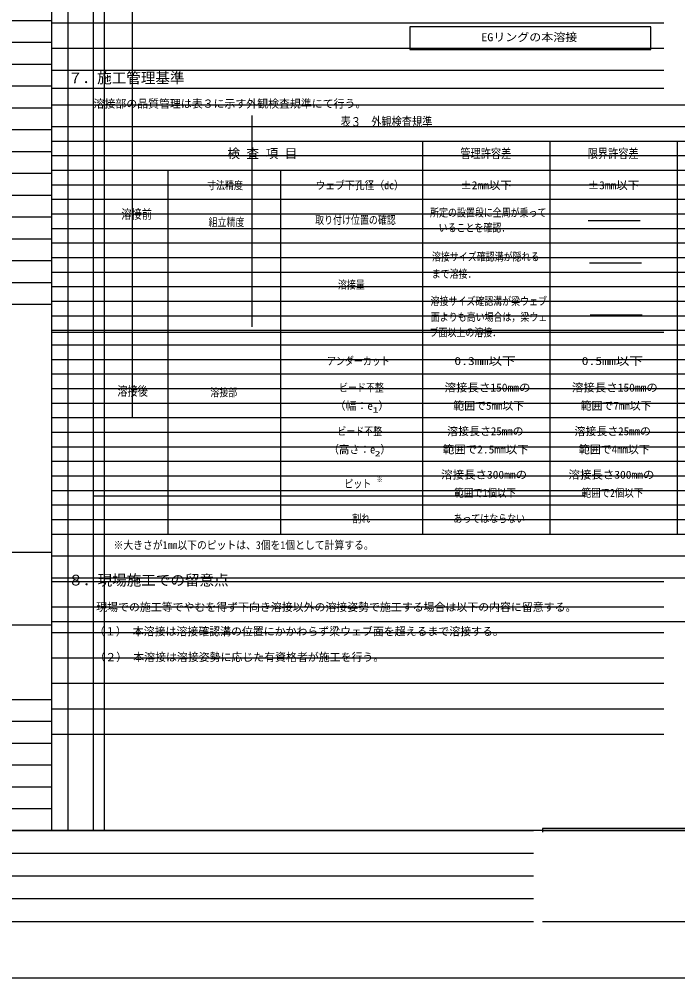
# Model space of a CAD drawing. Units: millimetres on the paper. Extents: x -420 to 420, y -297 to 297.
# Drawn here: x -142.6 to 38.4, y -297 to -33.6 of the extents above; entities that cross this region are included whole.
import ezdxf
from ezdxf.enums import TextEntityAlignment as Align

# ---------------------------------------------------------------- set-up
doc = ezdxf.new("R2010")
doc.units = ezdxf.units.MM
for name, color, linetype in [('0-0', 7, 'Continuous'), ('0-3_HOJO', 6, 'Continuous'), ('0-4_HWAKU', 7, 'Continuous'), ('0-7_MOJI', 7, 'Continuous'), ('0-A_WAKU', 7, 'Continuous'), ('0-B_DEFPOINTS', 7, 'Continuous'), ('0-C_000Waku', 7, 'Continuous'), ('0-D_EG_Ring', 7, 'Continuous'), ('0-E_ZUWAKU', 7, 'Continuous'), ('0-F_ZUWAKU-HATCH', 8, 'Continuous')]:
    doc.layers.add(name, color=color, linetype=linetype)
doc.styles.add('ＭＳ ゴシック', font='')
doc.styles.get('ＭＳ ゴシック').set_extended_font_data('MS Gothic')

msp = doc.modelspace()

# ---------------------------------------------------------------- linework, layer by layer
at = {"layer": '0-0'}
for p, q in [((-119.167, -95.066), (38.333, -95.066)), ((-31.667, -107.066), (38.333, -107.066))]:
    msp.add_line(p, q, dxfattribs=at)
at = {"layer": '0-3_HOJO'}
for p, q in [((-129.167, -256.5), (-129.167, 239.8)), ((-122.167, -256.5), (-122.167, 239.8)), ((-119.167, -256.5), (-119.167, 239.8)), ((-111.5, -142.915), (-111.5, 73.3)), ((-401, -33.904), (-133.667, -33.904)), ((-133.667, -34.566), (34.559, -34.566)), ((-401, -39.904), (-133.667, -39.904)), ((-133.667, -41.566), (34.559, -41.566)), ((-401, -45.904), (-133.667, -45.904)), ((-133.667, -47.566), (34.559, -47.566)), ((-401, -51.904), (-133.667, -51.904)), ((-133.667, -52.566), (34.559, -52.566)), ((-401, -57.904), (-133.667, -57.904)), ((-133.667, -57.066), (133.667, -57.066)), ((-78.533, -118.066), (-78.533, -60.066)), ((-133.667, -63.066), (133.667, -63.066)), ((-401, -63.904), (-133.667, -63.904)), ((-133.667, -67.066), (133.667, -67.066)), ((-401, -69.904), (-133.667, -69.904)), ((-133.667, -71.066), (133.667, -71.066)), ((-401, -75.904), (-133.667, -75.904)), ((-133.667, -75.066), (133.667, -75.066)), ((-133.667, -79.066), (133.667, -79.066)), ((-401, -81.904), (-133.667, -81.904)), ((-133.667, -83.066), (133.667, -83.066)), ((-401, -87.904), (-133.667, -87.904)), ((-133.667, -87.066), (133.667, -87.066)), ((-133.667, -91.066), (133.667, -91.066)), ((-401, -93.904), (-133.667, -93.904)), ((-133.667, -95.066), (133.667, -95.066)), ((-401, -99.904), (-133.667, -99.904)), ((-133.667, -99.066), (133.667, -99.066)), ((-133.667, -103.066), (133.667, -103.066)), ((-401, -105.904), (-133.667, -105.904)), ((-133.667, -107.066), (133.667, -107.066)), ((-401, -111.904), (-133.667, -111.904)), ((-133.667, -111.066), (133.667, -111.066)), ((-133.667, -115.066), (133.667, -115.066)), ((-133.667, -119.066), (133.667, -119.066)), ((-133.667, -119.566), (34.559, -119.566)), ((-133.667, -123.066), (133.667, -123.066)), ((-133.667, -127.066), (133.667, -127.066)), ((-133.667, -131.066), (133.667, -131.066)), ((-133.667, -135.066), (133.667, -135.066)), ((-133.667, -139.066), (133.667, -139.066)), ((-133.667, -143.066), (133.667, -143.066)), ((-133.667, -147.066), (133.667, -147.066)), ((-133.667, -151.066), (133.667, -151.066)), ((-133.667, -155.066), (133.667, -155.066)), ((-133.667, -159.066), (133.667, -159.066)), ((-133.667, -163.066), (133.667, -163.066)), ((-122.167, -164.566), (12.833, -164.566)), ((-133.667, -167.066), (133.667, -167.066)), ((-133.667, -171.066), (133.667, -171.066)), ((-133.667, -175.066), (133.667, -175.066)), ((-133.667, -181.066), (133.667, -181.066)), ((-133.667, -187.066), (133.667, -187.066)), ((-133.667, -188.066), (34.559, -188.066)), ((-133.667, -195.066), (34.559, -195.066)), ((-133.667, -199.066), (133.667, -199.066)), ((-133.667, -202.066), (34.559, -202.066)), ((-133.667, -209.065), (34.559, -209.065)), ((-133.667, -209.066), (34.559, -209.066)), ((-133.667, -216.066), (34.559, -216.066)), ((-401, -220.5), (-133.667, -220.5)), ((-133.667, -223.066), (34.559, -223.066)), ((-401, -226.5), (-133.667, -226.5)), ((-133.667, -230.066), (34.559, -230.066)), ((-401, -232.5), (-133.667, -232.5)), ((-401, -238.5), (-133.667, -238.5)), ((-401, -244.5), (-133.667, -244.5)), ((-401, -250.5), (-133.667, -250.5))]:
    msp.add_line(p, q, dxfattribs=at)
at = {"layer": '0-4_HWAKU'}
for p, q in [((-119.167, -67.066), (38.333, -67.066)), ((-119.167, -175.066), (-119.167, -67.066)), ((-31.667, -175.066), (-31.667, -67.066)), ((3.333, -175.066), (3.333, -67.066)), ((38.333, -175.066), (38.333, -67.066)), ((-119.167, -75.066), (38.333, -75.066)), ((-101.667, -175.066), (-101.667, -75.066)), ((-70.667, -175.066), (-70.667, -75.066)), ((-101.667, -83.066), (38.333, -83.066)), ((-70.667, -123.066), (38.333, -123.066)), ((-70.667, -131.066), (38.333, -131.066)), ((-70.667, -143.066), (38.333, -143.066)), ((-70.667, -155.066), (38.333, -155.066)), ((-70.667, -167.066), (38.333, -167.066)), ((-119.167, -175.066), (38.333, -175.066))]:
    msp.add_line(p, q, dxfattribs=at)
at = {"layer": '0-7_MOJI'}
msp.add_lwpolyline([(-35.198, -41.877), (31.001, -41.877), (31.001, -35.682), (-35.198, -35.682)], close=True, dxfattribs=at)
at = {"layer": '0-A_WAKU'}
for p, q in [((-133.667, -256.5), (-133.667, 259.8)), ((-401, -180), (-133.667, -180)), ((-401, -200), (-133.667, -200))]:
    msp.add_line(p, q, dxfattribs=at)
msp.add_lwpolyline([(-401, 279.8), (401, 279.8), (401, -256.5), (-401, -256.5)], close=True, dxfattribs=at)
at = {"layer": '0-B_DEFPOINTS'}
msp.add_lwpolyline([(-420.5, -297), (420.5, -297), (420.5, 297), (-420.5, 297)], close=True, dxfattribs=at)
at = {"layer": '0-C_000Waku'}
msp.add_lwpolyline([(-420.5, -297), (420.5, -297), (420.5, 297), (-420.5, 297)], close=True, dxfattribs=at)
at = {"layer": '0-D_EG_Ring'}
for p, q in [((13.761, -88.854), (28.064, -88.854)), ((14.13, -100.541), (28.433, -100.541)), ((14.306, -114.849), (28.609, -114.849)), ((14.15, -171.066), (28.453, -171.066))]:
    msp.add_line(p, q, dxfattribs=at)
at = {"layer": '0-E_ZUWAKU', "color": 8}
for p, q in [((-401, -256.5), (-1.25, -256.5)), ((1.25, -256.5), (85.25, -256.5)), ((-358.5, -262.733), (-1.25, -262.733)), ((-358.5, -268.983), (-1.25, -268.983)), ((-358.5, -275.233), (-1.25, -275.233)), ((-401, -281.5), (-1.25, -281.5)), ((1.25, -281.5), (85.25, -281.5))]:
    msp.add_line(p, q, dxfattribs=at)
at = {"layer": '0-F_ZUWAKU-HATCH'}
msp.add_lwpolyline([(85.25, -257), (85.25, -256), (1.25, -256), (1.25, -257)], dxfattribs=at)

# ---------------------------------------------------------------- texts
at = {"layer": '0-7_MOJI', "style": 'ＭＳ ゴシック'}
for s, height, width, p in [('EGリングの本溶接', 2.199, 1.1, (-15.598, -40.292)), ('表３\u3000外観検査規準', 2.566, 0.8, (-54.245, -63.816)), ('管理許容差', 2.566, 0.8, (-21.349, -72.514)), ('限界許容差', 2.566, 0.8, (13.651, -72.514)), ('寸法精度', 2.199, 0.8, (-90.967, -80.97)), ('ウェブ下孔径（dc）', 2.199, 0.9, (-61.167, -80.97)), ('±2mm以下', 2.199, 1.05, (-21.367, -80.97)), ('±3mm以下', 2.199, 1.05, (13.633, -80.97)), ('溶接前', 2.566, 0.8, (-114.535, -89.201)), ('所定の設置段に全周が乗って', 2.199, 0.8, (-29.692, -88.482)), ('組立精度', 2.199, 0.8, (-90.558, -91.111)), ('取り付け位置の確認', 2.199, 0.8, (-61.267, -90.527)), ('いることを確認．', 2.199, 0.8, (-27.33, -92.64)), ('溶接サイズ確認溝が隠れる', 2.199, 0.8, (-29.166, -100.606)), ('まで溶接．', 2.199, 0.8, (-29.226, -105.327)), ('溶接量', 2.199, 0.8, (-55, -108.29)), ('溶接サイズ確認溝が梁ウェブ', 2.199, 0.8, (-29.554, -112.829)), ('面よりも高い場合は，梁ウェ', 2.199, 0.8, (-29.476, -117.179)), ('ブ面以上の溶接．', 2.199, 0.8, (-29.82, -121.403)), ('アンダーカット', 2.199, 0.8, (-58, -129.261)), ('0.3mm以下', 2.199, 1.25, (-23, -129.261)), ('0.5mm以下', 2.199, 1.25, (12, -129.261)), ('溶接後', 2.566, 0.8, (-115.627, -137.816)), ('ビード不整', 2.199, 0.8, (-54.695, -136.566)), ('溶接長さ150mmの', 2.199, 1.05, (-25.695, -136.566)), ('溶接長さ150mmの', 2.199, 1.05, (9.305, -136.566)), ('溶接部', 2.199, 0.8, (-90.055, -137.872)), ('1', 1.466, 1.6, (-45.444, -142.11)), ('ビード不整', 2.199, 0.8, (-55.167, -148.566)), ('（高さ：e ）', 2.199, 0.95, (-57.567, -153.566)), ('2', 1.466, 1.6, (-44.87, -154.11)), ('範囲で2.5mm以下', 2.199, 1.05, (-26.167, -153.566)), ('溶接長さ300mmの', 2.199, 1.05, (-26.629, -160.508)), ('溶接長さ300mmの', 2.199, 1.05, (8.371, -160.508)), ('ピット', 2.199, 0.8, (-53.229, -163.008)), ('※', 1.466, 0.8, (-44.33, -161.25)), ('範囲で1個以下', 2.199, 0.85, (-23.029, -165.508)), ('範囲で2個以下', 2.199, 0.85, (11.971, -165.508)), ('割れ', 2.199, 0.8, (-51.062, -172.566)), ('あってはならない', 2.199, 0.8, (-23.262, -172.566)), ('※大きさが1mm以下のピットは、3個を1個として計算する。', 2.199, 0.9, (-116.678, -179.851))]:
    msp.add_text(s, height=height, dxfattribs=dict(at, width=width)).set_placement(p, align=Align.BOTTOM_LEFT)
for s, height, p in [('７．施工管理基準', 2.933, (-129.167, -52.066)), ('溶接部の品質管理は表３に示す外観検査規準にて行う。', 2.199, (-122.167, -58.566)), ('検 査 項 目', 2.566, (-85.399, -72.514)), ('（幅：e ）', 2.199, (-55.895, -141.566)), ('範囲で5mm以下', 2.199, (-23.295, -141.566)), ('範囲で7mm以下', 2.199, (11.705, -141.566)), ('溶接長さ25mmの', 2.199, (-24.967, -148.566)), ('溶接長さ25mmの', 2.199, (10.033, -148.566)), ('範囲で4mm以下', 2.199, (11.233, -153.566)), ('８．現場施工での留意点', 2.933, (-129.048, -190.066)), ('現場での施工等でやむを得ず下向き溶接以外の溶接姿勢で施工する場合は以下の内容に留意する。', 2.199, (-121.428, -196.896)), ('（１）', 2.199, (-122.048, -203.567)), ('本溶接は溶接確認溝の位置にかかわらず梁ウェブ面を超えるまで溶接する。', 2.199, (-111.382, -203.567)), ('（２）', 2.199, (-121.93, -210.647)), ('本溶接は溶接姿勢に応じた有資格者が施工を行う。', 2.199, (-111.264, -210.647))]:
    msp.add_text(s, height=height, dxfattribs=at).set_placement(p, align=Align.BOTTOM_LEFT)

doc.saveas('drawing.dxf')
